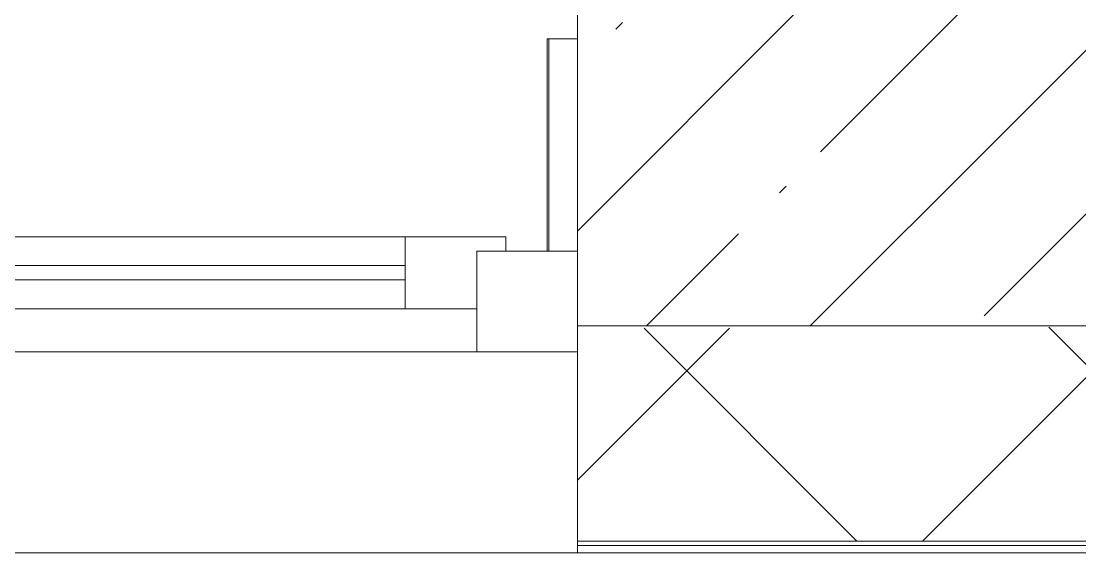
# Model space of a CAD drawing. Header units: millimetres. Extents: x -249154 to 415037, y -45458 to 354837.
# Drawn here: x 71237 to 71975, y 78928 to 79298 of the extents above; entities that cross this region are included whole.
import ezdxf

# ---------------------------------------------------------------- set-up
doc = ezdxf.new("R2010")
doc.units = ezdxf.units.MM
for name, color, linetype, lineweight in [('A-GLAZ', 7, 'Continuous', 9), ('A-GLAZ-1', 7, 'Continuous', 5), ('A-WALL', 7, 'Continuous', 5), ('I-WALL', 7, 'Continuous', 5)]:
    doc.layers.add(name, color=color, linetype=linetype, lineweight=lineweight)
doc.layers.add('A-WALL-1', color=9, linetype='Continuous', lineweight=5, true_color=0x808080)
doc.layers.add('A-WALL-FNSH-1', color=9, linetype='Continuous', lineweight=5, true_color=0x808080)
pattern_1 = [(45, (0, 0), (-114.04925, 114.04925), []), (45, (114.05, 0), (-114.04925, 114.04925), [201.612, -40.322, 6.706, -33.617])]

# ---------------------------------------------------------------- blocks, each defined once
blk = doc.blocks.new('120_Окно_СКБ_1Ст - 120_Окно_СКБ_1Ст 900х2500_h_-20664874-Объем проектирования 1 этажа')
at = {"layer": 'A-GLAZ'}
for p, q in [((-450, -127), (-450, -57)), ((-450, -57), (-380, -57)), ((-380, -57), (-380, -127)), ((380, -87), (-380, -87)), ((-380, -87), (-380, -127)), ((-330, -137), (-330, -87)), ((-380, -127), (-450, -127)), ((-380, -127), (-400, -127)), ((-400, -127), (-400, -137)), ((-400, -137), (400, -137)), ((400, -137), (-400, -137))]:
    blk.add_line(p, q, dxfattribs=at)
at = {"layer": 'A-GLAZ-1'}
for p, q in [((450, -57), (-450, -57)), ((-330, -107), (330, -107)), ((330, -117), (-330, -117)), ((-430, -127), (-400, -127))]:
    blk.add_line(p, q, dxfattribs=at)
blk = doc.blocks.new('1floor')
at = {"layer": 'A-WALL'}
h = blk.add_hatch(dxfattribs=at)
h.set_pattern_fill('FP_24', color=256, style=0, pattern_type=2)
h.set_pattern_definition([(45, (0, 0), (-141.42136, 141.42136), []), (135, (0, 0), (-141.42136, -141.42136), [])])
h.paths.add_polyline_path([(75692.06, -250), (75700, -250), (75700, -100), (73980, -100), (73980, -250), (75480, -250)])
h.paths.add_polyline_path([(70660, -250), (70660, -100), (67060, -100), (67060, -250), (69821.35, -250)])
h.paths.add_polyline_path([(72236.07, -250), (72280, -250), (72280, -100), (71560, -101.79), (71560, -250), (72080, -250)])
h.paths.add_polyline_path([(65160, -250), (66160, -250), (66160, -100), (65160, -100), (65160, -118)])
h.paths.add_polyline_path([(63710, -250), (64260, -250), (64260, -100), (63710, -100), (63710, -121.31)])
h.paths.add_polyline_path([(60910, -250), (61610, -250), (61610, -100), (60910, -100), (60910, -128.27)])
h.paths.add_polyline_path([(60010, -250), (60010, -100), (59260, -100), (59260, -250)])
h.paths.add_polyline_path([(57160, -250), (57160, -100), (56410, -100), (56410, -250)])
h.paths.add_polyline_path([(53310, -250), (53310, -100), (51871.54, -100), (51871.54, -250)])
h.paths.add_polyline_path([(49771.54, -250), (49771.54, -100), (49060, -100), (49060, -250), (49190.71, -250)])
h.paths.add_polyline_path([(48160, -250), (48160, -100), (47410, -100), (47410, -250)])
h.paths.add_polyline_path([(44310, -250), (44310, -100), (42737.54, -100), (42737.54, -250)])
h.paths.add_polyline_path([(38875.4, -250), (39040, -250), (39040, -100), (37990, -100), (37990, -250)])
h.paths.add_polyline_path([(40637.54, -250), (40637.54, -100), (39940, -100), (39940, -250)])
h.paths.add_polyline_path([(36812.33, -250), (37090, -250), (37090, -100), (35970, -100), (35970, -250)])
h.paths.add_polyline_path([(33870, -250), (33870, -100), (33010, -100), (33010, -250)])
h.paths.add_polyline_path([(30210, -250), (30210, -100), (29209.74, -100), (29209.74, -250)])
h.paths.add_polyline_path([(28309.74, -250), (28309.74, -100), (27310, -100), (27310, -250)])
h.paths.add_polyline_path([(26410, -250), (26410, -100), (25435, -100), (25435, -250)])
h.paths.add_polyline_path([(22635, -250), (22635, -100), (21610, -100), (21610, -250)])
h.paths.add_polyline_path([(19360, -250), (20710, -250), (20710, -100), (19360, -100), (19360, -231.59)])
h.paths.add_polyline_path([(17260, -250), (17260, -100), (16510, -100), (16510, -250)])
h.paths.add_polyline_path([(14860, -250), (15610, -250), (15610, -100), (14860, -100), (14860, -242.78)])
h.paths.add_polyline_path([(12055.57, -250), (12760, -248), (12760, -100), (12010, -100), (12010, -250)])
h.paths.add_polyline_path([(7929.44, -250), (8259.74, -250), (8259.74, -100), (6830, -100), (6830, -250), (7660, -250)])
h.paths.add_polyline_path([(9159.74, -250), (9910, -250), (9910, -100), (9159.74, -100), (9159.74, -118)])
h.paths.add_polyline_path([(110, -250), (3730, -250), (3730, -100), (-260, -100), (-260, -250), (-110, -250)])
at = {"layer": 'I-WALL'}
h = blk.add_hatch(dxfattribs=at)
h.set_pattern_fill('FP_1', color=256, style=0, pattern_type=2)
h.set_pattern_definition(pattern_1)
h.paths.add_polyline_path([(71860, -100), (72080, -100), (72080, 7900), (71860, 7900), (71860, -63.2)])
h = blk.add_hatch(dxfattribs=at)
h.set_pattern_fill('FP_1', color=256, style=0, pattern_type=2)
h.set_pattern_definition(pattern_1)
h.paths.add_polyline_path([(71560, -100), (71860, -100), (71860, 120), (71560, 120), (71560, -62.5)])
h.paths.add_polyline_path([(65910, -100), (66160, -100), (66160, 120), (65910, 120), (65910, -48)])
h.paths.add_polyline_path([(67060, -100), (70660, -100), (70660, 120), (67060, 120), (67060, -7.27)])
at = {"layer": 'A-WALL'}
for p, q in [((71560, -250), (72280, -250)), ((71560, -258), (70660, -258)), ((71560, -253), (72280, -253))]:
    blk.add_line(p, q, dxfattribs=at)
at = {"layer": 'A-WALL-1'}
for p, q in [((71560, 515.5), (71560, -250)), ((71540, 100), (71540, -48)), ((71560, 100), (71540, 100)), ((71540, -48), (71560, -48)), ((72280, -100), (71560, -100))]:
    blk.add_line(p, q, dxfattribs=at)
at = {"layer": 'A-WALL-FNSH-1'}
for p, q in [((71539, 100), (71539, -48)), ((71540, 100), (71539, 100)), ((71539, -48), (71540, -48)), ((71560, -250), (71560, -258)), ((71560, -258), (72280, -258))]:
    blk.add_line(p, q, dxfattribs=at)
at = {"layer": 'A-GLAZ', "color": 3, "rotation": 180}
blk.add_blockref('120_Окно_СКБ_1Ст - 120_Окно_СКБ_1Ст 900х2500_h_-20664874-Объем проектирования 1 этажа', (71110, -175), dxfattribs=at)

msp = doc.modelspace()

# ---------------------------------------------------------------- block references
msp.add_blockref('1floor', (64.7, 79186.05))

doc.saveas('drawing.dxf')
